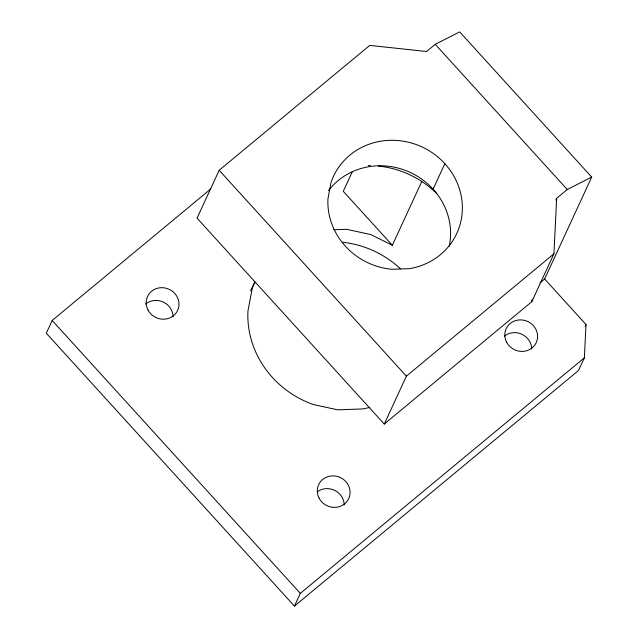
<?xml version="1.0" encoding="UTF-8"?>
<svg xmlns="http://www.w3.org/2000/svg" width="638" height="638" viewBox="0 0 638 638"><rect width="100%" height="100%" fill="white"/><g stroke="black" fill="none" stroke-linecap="round" stroke-linejoin="round"><path stroke-width="0.96" d="M540.043 282.801L544.621 278.997L591.705 177.093L459.687 31.9L435.244 44.309L426.567 51.511L369.745 45.394L219.177 170.258L197.046 218.156L384.259 424.055L531.797 301.702L531.893 299.724M531.797 301.702L553.928 253.812L556.655 198.306L567.27 189.51L591.705 177.093M210.66 189.031L52.18 320.459L46.295 333.203L294.429 606.1L578.475 370.542L584.36 357.806L586.003 324.503L544.621 278.997M352.439 171.455L343.268 191.304L392.33 245.255L421.917 181.216M433.082 189.159L444.853 163.687A67.939 63.92 24.8 0 0 331.05 182.444L327.94 198.897A67.939 63.92 24.8 0 0 391.947 269.292L409.444 268.662A67.939 63.92 24.8 0 0 444.853 163.687M294.429 606.1L300.315 593.364L584.36 357.806M384.259 424.055L406.39 376.157L553.928 253.812M555.818 200.117L556.655 198.306M585.213 326.201L586.003 324.503M333.826 229.768L346.578 229.305L370.814 234.577L392.33 245.255M435.244 44.309L567.27 189.51M219.177 170.258L406.39 376.157M52.18 320.459L300.315 593.364M328.482 190.618A67.939 63.92 24.8 0 1 410.082 172.348A67.939 63.92 24.8 0 1 449.232 246.252M368.365 165.569A91.705 86.282 24.8 0 1 370.351 165.577M378.238 166.039A91.705 86.282 24.8 0 1 436.711 193.593M145.655 304.039A16.572 15.591 24.8 0 1 163.288 302.053A16.572 15.591 24.8 0 1 173.089 316.831M369.857 407.371A95.277 89.647 24.8 0 1 362.24 408.95L337.709 409.835L313.473 404.572A95.277 89.647 24.8 0 1 247.935 311.113L252.297 288.041A95.277 89.647 24.8 0 1 254.737 281.669M250.487 290.832A95.277 89.647 24.8 0 1 255.28 282.283M342.646 242.241A95.277 89.647 24.8 0 1 400.465 268.845M317.405 491.715A16.572 15.591 24.8 0 1 334.783 490.423A16.572 15.591 24.8 0 1 344.201 505.017M504.267 336.25A16.572 15.591 24.8 0 1 521.9 334.264A16.572 15.591 24.8 0 1 531.709 349.05M148 310.02A16.572 15.591 24.8 0 0 176.383 312.564A16.572 15.591 24.8 0 0 163.352 287.746A16.572 15.591 24.8 0 0 148 310.02M319.112 498.198A16.572 15.591 24.8 0 0 347.487 500.75A16.572 15.591 24.8 0 0 334.456 475.932A16.572 15.591 24.8 0 0 319.112 498.198M506.62 342.231A16.572 15.591 24.8 0 0 534.995 344.783A16.572 15.591 24.8 0 0 521.964 319.957A16.572 15.591 24.8 0 0 506.62 342.231"/></g></svg>
